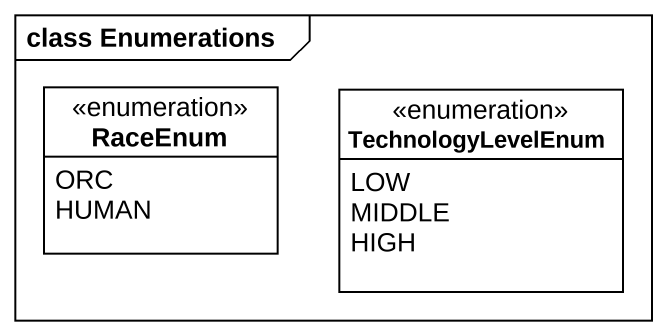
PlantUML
@startuml
mainframe class Enumerations
hide circle
hide empty members
enum RaceEnum {
  ORC
  HUMAN
}
enum TechnologyLevelEnum {
  LOW
  MIDDLE
  HIGH
}
@enduml
